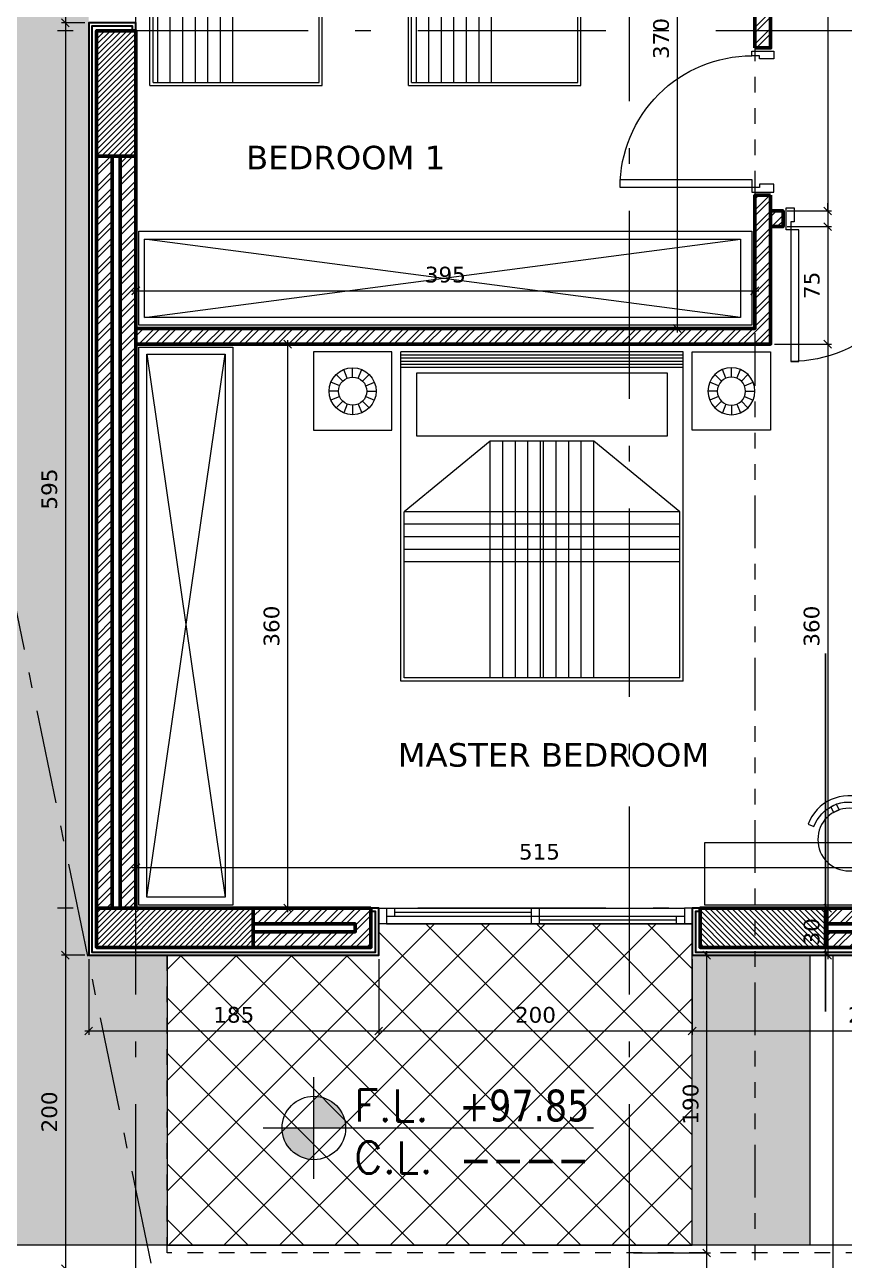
# Model space of a CAD drawing. Header units: inches. Extents: x -48 to 777, y -156 to 510.
# Drawn here: x 493.32 to 498.55, y 127.61 to 135.5 of the extents above; entities that cross this region are included whole.
import ezdxf
from ezdxf.enums import TextEntityAlignment as Align

# ---------------------------------------------------------------- set-up
doc = ezdxf.new("R2010")
doc.units = ezdxf.units.IN
doc.header["$MEASUREMENT"] = 0
doc.set_wipeout_variables(frame=1)
for name, pattern in [('ACAD_ISO06W100', [36, 24, -3, 0, -3, 0, -3, 0, -3]), ('ACAD_ISO10W100', [18, 12, -3, 0, -3]), ('HIDDEN', [0.375, 0.25, -0.125]), ('NUHA', [1.45, 0.75, -0.25, 0.2, -0.25])]:
    doc.linetypes.add(name, pattern=pattern)
doc.layers.get('Defpoints').update_dxf_attribs({"lineweight": 5})
for name, color, linetype, lineweight in [('A-AXIS', 253, 'ACAD_ISO10W100', 5), ('A-AXIS ST', 251, 'ACAD_ISO10W100', 5), ('A-DIM', 9, 'Continuous', 5), ('A-DOORS', 38, 'Continuous', 20), ('A-FURN1', 211, 'Continuous', 15), ('A-HIDDEN', 254, 'HIDDEN', 5), ('A-LEVELS', 139, 'Continuous', 20), ('A-LIMIT LOT', 235, 'ACAD_ISO10W100', 20), ('A-PILLARS', 1, 'Continuous', 60), ('A-SIGNS1', 20, 'Continuous', 15), ('A-SIGNS2', 30, 'Continuous', 15), ('A-TEXT', 50, 'Continuous', 15), ('A-TILING1', 43, 'Continuous', 9), ('A-WALLS', 7, 'Continuous', 60), ('A-WINDOWS', 4, 'Continuous', 20), ('C-STONE', 42, 'Continuous', 30), ('D-STONE', 52, 'Continuous', 20), ('H-GRASS', 100, 'Continuous', 5), ('H-PILLARS', 61, 'Continuous', 5), ('H-TILING', 54, 'Continuous', 5), ('H-WALLS', 51, 'Continuous', 5), ('modificat', 127, 'Continuous', 15)]:
    doc.layers.add(name, color=color, linetype=linetype, lineweight=lineweight)
doc.layers.add('HH-GREY', color=253, linetype='Continuous', lineweight=5, true_color=0x828282)
doc.layers.add('pts pc', color=7, linetype='Continuous')
doc.layers.add('str-walls', color=5, linetype='Continuous')
doc.styles.add('ROMAND', font='verdana.ttf')
doc.styles.add('ROMANS', font='romans__.ttf', dxfattribs={"height": 0.14})
doc.dimstyles.new('M-1.50', dxfattribs={"dimtxt": 0.1, "dimasz": 0.05, "dimexe": 0.025, "dimexo": 0.025, "dimgap": 0.05, "dimtad": 1, "dimlfac": 100, "dimrnd": 0.5, "dimzin": 9, "dimdsep": 46, "dimtxsty": 'ROMAND', "dimblk": 'OBLIQUE', "dimcen": 1, "dimdle": 0.025, "dimclrd": 256, "dimclre": 256, "dimclrt": 2, "dimadec": 0, "dimazin": 0, "dimtfac": 0.666667, "dimtmove": 2, "dimatfit": 3, "dimfxl": 0.04, "dimtolj": 1, "dimtzin": 5, "dimlwd": -1, "dimlwe": -1, "dimarcsym": 0})
pattern_1 = [(45, (-242.49175, -175.21088), (-0.0530330086, 0.0530330086), []), (45, (-242.4564, -175.21088), (-0.0530330086, 0.0530330086), [])]

# ---------------------------------------------------------------- blocks, each defined once
blk = doc.blocks.new('_Oblique')
at = {"color": 0, "linetype": 'ByBlock', "lineweight": -2}
blk.add_line((-0.5, -0.5), (0.5, 0.5), dxfattribs=at)
blk = doc.blocks.new('*D227')
at = {"layer": 'A-DIM', "transparency": 16777216}
for p, q in [((499.2018, 130.1154), (494.0018, 130.1154)), ((494.0268, 129.8819), (494.0268, 130.1404)), ((499.1768, 129.8819), (499.1768, 130.1404))]:
    blk.add_line(p, q, dxfattribs=at)
at = {"layer": 'Defpoints', "color": 0, "transparency": 16777216}
for p in [(494.0268, 130.1154), (494.0268, 129.8569), (499.1768, 129.8569)]:
    blk.add_point(p, dxfattribs=at)
at = {"layer": 'A-DIM', "transparency": 16777216, "xscale": 0.05, "yscale": 0.05, "zscale": 0.05}
for p, rotation in [((494.0268, 130.1154), 180.000000000648), ((499.1768, 130.1154), 6.479616843080294e-10)]:
    blk.add_blockref('_Oblique', p, dxfattribs=dict(at, rotation=rotation))
at = {"layer": 'A-DIM', "color": 2, "transparency": 16777216, "insert": (496.6018, 130.2166), "char_height": 0.1, "attachment_point": 5, "style": 'ROMAND'}
blk.add_mtext('\\A1;515', dxfattribs=at)
blk = doc.blocks.new('*D229')
at = {"layer": 'A-DIM', "transparency": 16777216}
for p, q in [((494.0268, 133.651), (494.0268, 133.8225)), ((497.9768, 133.651), (497.9768, 133.8225)), ((494.0018, 133.7975), (498.0018, 133.7975))]:
    blk.add_line(p, q, dxfattribs=at)
at = {"layer": 'Defpoints', "color": 0, "transparency": 16777216}
for p in [(497.9768, 133.7975), (494.0268, 133.626), (497.9768, 133.626)]:
    blk.add_point(p, dxfattribs=at)
at = {"layer": 'A-DIM', "transparency": 16777216, "xscale": 0.05, "yscale": 0.05, "zscale": 0.05}
for p, rotation in [((494.0268, 133.7975), 180.0000000008448), ((497.9768, 133.7975), 8.447871289435247e-10)]:
    blk.add_blockref('_Oblique', p, dxfattribs=dict(at, rotation=rotation))
at = {"layer": 'A-DIM', "color": 2, "transparency": 16777216, "insert": (496.0018, 133.8996), "char_height": 0.1, "attachment_point": 5, "style": 'ROMAND'}
blk.add_mtext('\\A1;395', dxfattribs=at)
blk = doc.blocks.new('gfhnjmfg')
at = {"layer": 'A-FURN1'}
for p, q in [((607.6797, 381.8429), (605.5797, 381.8429)), ((605.5797, 380.0429), (605.5797, 381.8429)), ((606.1497, 381.2729), (606.5997, 381.8229)), ((607.6597, 381.8229), (606.5997, 381.8229)), ((607.6597, 380.0629), (607.6597, 381.8229)), ((607.6797, 380.0429), (607.6797, 381.8429)), ((605.7147, 381.7429), (606.1147, 381.7429)), ((605.7147, 380.1429), (605.7147, 381.7429)), ((606.1147, 381.7429), (606.1147, 380.1429)), ((606.1497, 380.6129), (606.1497, 381.2729)), ((606.5997, 380.0629), (606.1497, 380.6129)), ((606.1147, 380.1429), (605.7147, 380.1429)), ((607.6597, 380.0629), (606.5997, 380.0629)), ((607.6797, 380.0429), (605.5797, 380.0429))]:
    blk.add_line(p, q, dxfattribs=at)
at = {"layer": 'HH-GREY'}
for p, q in [((605.5997, 380.0429), (605.5997, 381.8429)), ((605.6197, 380.0429), (605.6197, 381.8429)), ((605.6397, 380.0429), (605.6397, 381.8429)), ((605.6597, 380.0429), (605.6597, 381.8429)), ((605.6797, 380.0429), (605.6797, 381.8429)), ((606.5997, 380.0629), (606.5997, 381.8229)), ((606.6797, 380.0629), (606.6797, 381.8229)), ((606.7597, 380.0629), (606.7597, 381.8229)), ((606.8397, 380.0629), (606.8397, 381.8229)), ((606.9197, 380.0629), (606.9197, 381.8229)), ((607.6597, 381.2729), (606.1497, 381.2729)), ((607.6597, 381.1929), (606.1497, 381.1929)), ((607.6597, 381.1129), (606.1497, 381.1129)), ((607.6597, 381.0329), (606.1497, 381.0329)), ((607.6597, 380.9529), (606.1497, 380.9529)), ((607.6597, 380.9329), (606.1497, 380.9329)), ((607.6597, 380.8529), (606.1497, 380.8529)), ((607.6597, 380.7729), (606.1497, 380.7729)), ((607.6597, 380.6929), (606.1497, 380.6929)), ((607.6597, 380.6129), (606.1497, 380.6129))]:
    blk.add_line(p, q, dxfattribs=at)
blk = doc.blocks.new('dzhgjfcgxbf')
for p, q in [((631.6, 370.288), (631.562, 370.381)), ((631.657, 370.3), (631.657, 370.4)), ((631.715, 370.288), (631.753, 370.381)), ((631.519, 370.207), (631.426, 370.245)), ((631.551, 370.256), (631.481, 370.326)), ((631.764, 370.256), (631.834, 370.326)), ((631.796, 370.207), (631.888, 370.245)), ((631.507, 370.15), (631.407, 370.15)), ((631.519, 370.092), (631.426, 370.054)), ((631.796, 370.092), (631.888, 370.054)), ((631.807, 370.15), (631.907, 370.15)), ((631.551, 370.044), (631.481, 369.973)), ((631.6, 370.011), (631.562, 369.919)), ((631.657, 370), (631.657, 369.9)), ((631.715, 370.011), (631.753, 369.919)), ((631.764, 370.044), (631.834, 369.973))]:
    blk.add_line(p, q)
for radius in [0.25, 0.15]:
    blk.add_circle((631.657, 370.15), radius)
blk = doc.blocks.new('gkjhg')
at = {"layer": 'A-FURN1', "extrusion": (0, 0, -1)}
for p, q in [((566.8796, 146.1703), (568.9796, 146.1703)), ((566.8796, 146.1703), (566.8796, 145.0703)), ((566.8996, 146.1503), (566.8996, 145.0903)), ((566.8996, 146.1503), (568.4096, 146.1503)), ((568.4096, 146.1503), (568.4096, 145.6403)), ((568.9796, 146.1703), (568.9796, 145.0703)), ((568.4446, 146.0703), (568.8446, 146.0703)), ((568.4446, 145.1703), (568.4446, 146.0703)), ((568.8446, 146.0703), (568.8446, 145.1703)), ((568.4096, 145.6403), (567.9596, 145.0903)), ((568.8446, 145.1703), (568.4446, 145.1703)), ((566.8996, 145.0903), (567.9596, 145.0903)), ((566.8796, 145.0703), (568.9796, 145.0703))]:
    blk.add_line(p, q, dxfattribs=at)
at = {"layer": 'HH-GREY', "extrusion": (0, 0, -1)}
for p, q in [((566.8996, 146.1203), (568.4096, 146.1203)), ((567.6396, 146.1503), (567.6396, 145.0903)), ((567.7196, 146.1503), (567.7196, 145.0903)), ((567.7996, 146.1503), (567.7996, 145.0903)), ((567.8796, 146.1503), (567.8796, 145.0903)), ((567.9596, 146.1503), (567.9596, 145.0903)), ((568.8796, 146.1703), (568.8796, 145.0703)), ((568.8996, 146.1703), (568.8996, 145.0703)), ((568.9196, 146.1703), (568.9196, 145.0703)), ((568.9396, 146.1703), (568.9396, 145.0703)), ((568.9596, 146.1703), (568.9596, 145.0703)), ((566.8996, 146.0403), (568.4096, 146.0403)), ((566.8996, 145.9603), (568.4096, 145.9603)), ((566.8996, 145.8803), (568.4096, 145.8803)), ((566.8996, 145.8003), (568.4096, 145.8003)), ((566.8996, 145.7203), (568.4096, 145.7203)), ((566.8996, 145.6403), (568.4096, 145.6403))]:
    blk.add_line(p, q, dxfattribs=at)
blk = doc.blocks.new('*U34')
for points in [[(130, -160), (100, -160), (100, -20), (150, -20), (150, -110), (130, -110), (130, -160)], [(970, -160), (1000, -160), (1000, -20), (950, -20), (950, -110), (970, -110), (970, -160)], [(180, -1000), (180, -160), (130, -160), (130, -1000)]]:
    blk.add_lwpolyline(points, close=True)
blk.add_arc((130, -160), 840, 270, 0)
blk = doc.blocks.new('*U35')
for points in [[(130, -160), (100, -160), (100, -20), (150, -20), (150, -110), (130, -110), (130, -160)], [(970, -160), (1000, -160), (1000, -20), (950, -20), (950, -110), (970, -110), (970, -160)], [(920, -1000), (920, -160), (970, -160), (970, -1000)]]:
    blk.add_lwpolyline(points, close=True)
blk.add_arc((970, -160), 840, 180, 270)
blk = doc.blocks.new('vnkhjghg')
at = {"extrusion": (0, 0, -1)}
for points in [[(-757.0152, 41.8368), (-757.0011, 41.7994, 0.414214), (-757.1411, 41.4902), (-757.1785, 41.4761, -0.414214)], [(-757.1426, 41.6552, -0.041739), (-757.1261, 41.6917), (-757.0895, 41.6751, 0.050126), (-757.106, 41.6387)]]:
    blk.add_lwpolyline(points, format="xyb", close=True, dxfattribs=at)
blk.add_circle((-756.9165, 41.5748), 0.2, dxfattribs=at)
blk = doc.blocks.new('*U27')
for p, q in [((50, 100), (1950, 100)), ((100, 100), (100, 50)), ((975, 0), (975, 100)), ((1025, 0), (1025, 100)), ((50, 50), (1950, 50)), ((50, 0), (1950, 0)), ((100, 75), (975, 75)), ((1025, 25), (1900, 25)), ((1900, 0), (1900, 50))]:
    blk.add_line(p, q)
for points in [[(0, 100), (50, 100), (50, 0), (0, 0)], [(2000, 100), (1950, 100), (1950, 0), (2000, 0)]]:
    blk.add_lwpolyline(points)
blk = doc.blocks.new('AXIS')
at = {"layer": 'A-AXIS ST', "ltscale": 0.1}
for p, q in [((637.51853, 296.91777), (637.51853, 336.01919)), ((640.66853, 296.91777), (640.66853, 336.01919)), ((657.61853, 310.66777), (627.81853, 310.66777)), ((657.61853, 305.06777), (627.81853, 305.06777)), ((657.61853, 302.91777), (627.81853, 302.91777))]:
    blk.add_line(p, q, dxfattribs=at)
blk = doc.blocks.new('*D80')
at = {"layer": 'A-DIM', "transparency": 16777216}
for p, q in [((499.2018, 130.1156), (494.0018, 130.1156)), ((494.0268, 129.8821), (494.0268, 130.1406)), ((499.1768, 129.8821), (499.1768, 130.1406))]:
    blk.add_line(p, q, dxfattribs=at)
at = {"layer": 'Defpoints', "color": 0, "transparency": 16777216}
for p in [(494.0268, 130.1156), (494.0268, 129.8571), (499.1768, 129.8571)]:
    blk.add_point(p, dxfattribs=at)
at = {"layer": 'A-DIM', "transparency": 16777216, "xscale": 0.05, "yscale": 0.05, "zscale": 0.05}
for p, rotation in [((494.0268, 130.1156), 180.000000000649), ((499.1768, 130.1156), 6.490008530590785e-10)]:
    blk.add_blockref('_Oblique', p, dxfattribs=dict(at, rotation=rotation))
at = {"layer": 'A-DIM', "color": 2, "transparency": 16777216, "insert": (496.6018, 130.2168), "char_height": 0.1, "attachment_point": 5, "style": 'ROMAND'}
blk.add_mtext('\\A1;515', dxfattribs=at)
blk = doc.blocks.new('*D82')
at = {"layer": 'A-DIM', "transparency": 16777216}
for p, q in [((494.0268, 133.6512), (494.0268, 133.8227)), ((497.9768, 133.6512), (497.9768, 133.8227)), ((494.0018, 133.7977), (498.0018, 133.7977))]:
    blk.add_line(p, q, dxfattribs=at)
at = {"layer": 'Defpoints', "color": 0, "transparency": 16777216}
for p in [(497.9768, 133.7977), (494.0268, 133.6262), (497.9768, 133.6262)]:
    blk.add_point(p, dxfattribs=at)
at = {"layer": 'A-DIM', "transparency": 16777216, "xscale": 0.05, "yscale": 0.05, "zscale": 0.05}
for p, rotation in [((494.0268, 133.7977), 180.0000000008436), ((497.9768, 133.7977), 8.43623045930109e-10)]:
    blk.add_blockref('_Oblique', p, dxfattribs=dict(at, rotation=rotation))
at = {"layer": 'A-DIM', "color": 2, "transparency": 16777216, "insert": (496.0018, 133.8998), "char_height": 0.1, "attachment_point": 5, "style": 'ROMAND'}
blk.add_mtext('\\A1;395', dxfattribs=at)
blk = doc.blocks.new('*D181')
at = {"layer": 'A-DIM', "transparency": 16777216}
for p, q in [((499.2018, 130.1156), (494.0018, 130.1156)), ((494.0268, 129.8821), (494.0268, 130.1406)), ((499.1768, 129.8821), (499.1768, 130.1406))]:
    blk.add_line(p, q, dxfattribs=at)
at = {"layer": 'Defpoints', "color": 0, "transparency": 16777216}
for p in [(494.0268, 130.1156), (494.0268, 129.8571), (499.1768, 129.8571)]:
    blk.add_point(p, dxfattribs=at)
at = {"layer": 'A-DIM', "transparency": 16777216, "xscale": 0.05, "yscale": 0.05, "zscale": 0.05}
for p, rotation in [((494.0268, 130.1156), 180.000000000649), ((499.1768, 130.1156), 6.490008530590785e-10)]:
    blk.add_blockref('_Oblique', p, dxfattribs=dict(at, rotation=rotation))
at = {"layer": 'A-DIM', "color": 2, "transparency": 16777216, "insert": (496.6018, 130.2168), "char_height": 0.1, "attachment_point": 5, "style": 'ROMAND'}
blk.add_mtext('\\A1;515', dxfattribs=at)
blk = doc.blocks.new('*D183')
at = {"layer": 'A-DIM', "transparency": 16777216}
for p, q in [((494.0268, 133.6512), (494.0268, 133.8227)), ((497.9768, 133.6512), (497.9768, 133.8227)), ((494.0018, 133.7977), (498.0018, 133.7977))]:
    blk.add_line(p, q, dxfattribs=at)
at = {"layer": 'Defpoints', "color": 0, "transparency": 16777216}
for p in [(497.9768, 133.7977), (494.0268, 133.6262), (497.9768, 133.6262)]:
    blk.add_point(p, dxfattribs=at)
at = {"layer": 'A-DIM', "transparency": 16777216, "xscale": 0.05, "yscale": 0.05, "zscale": 0.05}
for p, rotation in [((494.0268, 133.7977), 180.0000000008436), ((497.9768, 133.7977), 8.43623045930109e-10)]:
    blk.add_blockref('_Oblique', p, dxfattribs=dict(at, rotation=rotation))
at = {"layer": 'A-DIM', "color": 2, "transparency": 16777216, "insert": (496.0018, 133.8998), "char_height": 0.1, "attachment_point": 5, "style": 'ROMAND'}
blk.add_mtext('\\A1;395', dxfattribs=at)
blk = doc.blocks.new('*D208')
at = {"layer": 'A-DIM', "transparency": 16777216}
blk.add_line((497.4808, 137.2821), (497.4808, 133.5321), dxfattribs=at)
at = {"layer": 'Defpoints', "color": 0, "transparency": 16777216}
for p in [(497.4808, 137.2571), (497.4808, 133.5571), (497.4808, 133.5571)]:
    blk.add_point(p, dxfattribs=at)
at = {"layer": 'A-DIM', "transparency": 16777216, "xscale": 0.05, "yscale": 0.05, "zscale": 0.05}
for p, rotation in [((497.4808, 137.2571), 90), ((497.4808, 133.5571), 270)]:
    blk.add_blockref('_Oblique', p, dxfattribs=dict(at, rotation=rotation))
at = {"layer": 'A-DIM', "color": 2, "transparency": 16777216, "insert": (497.3787, 135.4071), "char_height": 0.1, "attachment_point": 5, "rotation": 90, "style": 'ROMAND'}
blk.add_mtext('\\A1;370', dxfattribs=at)
blk = doc.blocks.new('*D209')
at = {"layer": 'A-DIM', "transparency": 16777216}
blk.add_line((494.9956, 133.4821), (494.9956, 129.8321), dxfattribs=at)
at = {"layer": 'Defpoints', "color": 0, "transparency": 16777216}
for p in [(494.9956, 133.4571), (494.9956, 129.8571), (494.9956, 129.8571)]:
    blk.add_point(p, dxfattribs=at)
at = {"layer": 'A-DIM', "transparency": 16777216, "xscale": 0.05, "yscale": 0.05, "zscale": 0.05}
for p, rotation in [((494.9956, 133.4571), 90), ((494.9956, 129.8571), 270)]:
    blk.add_blockref('_Oblique', p, dxfattribs=dict(at, rotation=rotation))
at = {"layer": 'A-DIM', "color": 2, "transparency": 16777216, "insert": (494.8935, 131.6571), "char_height": 0.1, "attachment_point": 5, "rotation": 90, "style": 'ROMAND'}
blk.add_mtext('\\A1;360', dxfattribs=at)
blk = doc.blocks.new('*D333')
at = {"layer": 'A-DIM', "transparency": 16777216}
for p, q in [((498.1818, 142.4569), (498.4661, 142.4569)), ((498.4411, 142.4819), (498.4411, 134.2819)), ((498.1818, 134.3069), (498.4661, 134.3069))]:
    blk.add_line(p, q, dxfattribs=at)
at = {"layer": 'Defpoints', "color": 0, "transparency": 16777216}
for p in [(498.1568, 142.4569), (498.1568, 134.3069), (498.4411, 134.3069)]:
    blk.add_point(p, dxfattribs=at)
at = {"layer": 'A-DIM', "transparency": 16777216, "xscale": 0.05, "yscale": 0.05, "zscale": 0.05}
for p, rotation in [((498.4411, 142.4569), 90), ((498.4411, 134.3069), 270)]:
    blk.add_blockref('_Oblique', p, dxfattribs=dict(at, rotation=rotation))
at = {"layer": 'A-DIM', "color": 2, "transparency": 16777216, "insert": (498.3388, 138.3819), "char_height": 0.1, "attachment_point": 5, "rotation": 90, "style": 'ROMAND'}
blk.add_mtext('\\A1;815', dxfattribs=at)
blk = doc.blocks.new('*D334')
at = {"layer": 'A-DIM', "transparency": 16777216}
for p, q in [((498.1818, 134.3069), (498.4661, 134.3069)), ((498.4411, 134.3069), (498.4411, 134.3569)), ((498.4411, 134.3069), (498.4411, 134.2069)), ((498.1818, 134.2069), (498.4661, 134.2069)), ((498.4411, 134.2069), (498.4411, 134.1569))]:
    blk.add_line(p, q, dxfattribs=at)
at = {"layer": 'Defpoints', "color": 0, "transparency": 16777216}
for p in [(498.1568, 134.3069), (498.1568, 134.2069), (498.4411, 134.2069)]:
    blk.add_point(p, dxfattribs=at)
at = {"layer": 'A-DIM', "transparency": 16777216, "xscale": 0.05, "yscale": 0.05, "zscale": 0.05}
for p, rotation in [((498.4411, 134.3069), 270), ((498.4411, 134.2069), 90)]:
    blk.add_blockref('_Oblique', p, dxfattribs=dict(at, rotation=rotation))
at = {"layer": 'A-DIM', "color": 2, "transparency": 16777216, "insert": (498.6972, 134.2569), "char_height": 0.1, "attachment_point": 5, "rotation": 90, "style": 'ROMAND'}
blk.add_mtext('\\A1;10', dxfattribs=at)
blk = doc.blocks.new('*D335')
at = {"layer": 'A-DIM', "transparency": 16777216}
for p, q in [((498.1818, 134.2069), (498.4661, 134.2069)), ((498.4411, 134.2319), (498.4411, 133.4319)), ((498.1018, 133.4569), (498.4661, 133.4569))]:
    blk.add_line(p, q, dxfattribs=at)
at = {"layer": 'Defpoints', "color": 0, "transparency": 16777216}
for p in [(498.1568, 134.2069), (498.0768, 133.4569), (498.4411, 133.4569)]:
    blk.add_point(p, dxfattribs=at)
at = {"layer": 'A-DIM', "transparency": 16777216, "xscale": 0.05, "yscale": 0.05, "zscale": 0.05}
for p, rotation in [((498.4411, 134.2069), 90), ((498.4411, 133.4569), 270)]:
    blk.add_blockref('_Oblique', p, dxfattribs=dict(at, rotation=rotation))
at = {"layer": 'A-DIM', "color": 2, "transparency": 16777216, "insert": (498.34, 133.8319), "char_height": 0.1, "attachment_point": 5, "rotation": 90, "style": 'ROMAND'}
blk.add_mtext('\\A1;75', dxfattribs=at)
blk = doc.blocks.new('*D336')
at = {"layer": 'A-DIM', "transparency": 16777216}
for p, q in [((498.1018, 133.4569), (498.4661, 133.4569)), ((498.4411, 133.4819), (498.4411, 129.8319)), ((498.1027, 129.8569), (498.4661, 129.8569))]:
    blk.add_line(p, q, dxfattribs=at)
at = {"layer": 'Defpoints', "color": 0, "transparency": 16777216}
for p in [(498.0768, 133.4569), (498.0777, 129.8569), (498.4411, 129.8569)]:
    blk.add_point(p, dxfattribs=at)
at = {"layer": 'A-DIM', "transparency": 16777216, "xscale": 0.05, "yscale": 0.05, "zscale": 0.05}
for p, rotation in [((498.4411, 133.4569), 90), ((498.4411, 129.8569), 270)]:
    blk.add_blockref('_Oblique', p, dxfattribs=dict(at, rotation=rotation))
at = {"layer": 'A-DIM', "color": 2, "transparency": 16777216, "insert": (498.339, 131.6569), "char_height": 0.1, "attachment_point": 5, "rotation": 90, "style": 'ROMAND'}
blk.add_mtext('\\A1;360', dxfattribs=at)
blk = doc.blocks.new('*D337')
at = {"layer": 'A-DIM', "transparency": 16777216}
for p, q in [((498.4411, 129.8819), (498.4411, 129.5319)), ((498.1027, 129.8569), (498.4661, 129.8569)), ((498.4518, 129.5569), (498.4161, 129.5569))]:
    blk.add_line(p, q, dxfattribs=at)
at = {"layer": 'Defpoints', "color": 0, "transparency": 16777216}
for p in [(498.0777, 129.8569), (498.4411, 129.5569), (498.4768, 129.5569)]:
    blk.add_point(p, dxfattribs=at)
at = {"layer": 'A-DIM', "transparency": 16777216, "xscale": 0.05, "yscale": 0.05, "zscale": 0.05}
for p, rotation in [((498.4411, 129.8569), 90), ((498.4411, 129.5569), 270)]:
    blk.add_blockref('_Oblique', p, dxfattribs=dict(at, rotation=rotation))
at = {"layer": 'A-DIM', "color": 2, "transparency": 16777216, "insert": (498.339, 129.7069), "char_height": 0.1, "attachment_point": 5, "rotation": 90, "style": 'ROMAND'}
blk.add_mtext('\\A1;30', dxfattribs=at)
blk = doc.blocks.new('*D338')
at = {"layer": 'A-DIM', "transparency": 16777216}
for p, q in [((498.5018, 129.5569), (499.0616, 129.5569)), ((499.0366, 129.5819), (499.0366, 125.6319)), ((498.5018, 125.6569), (499.0616, 125.6569))]:
    blk.add_line(p, q, dxfattribs=at)
at = {"layer": 'Defpoints', "color": 0, "transparency": 16777216}
for p in [(498.4768, 129.5569), (498.4768, 125.6569), (499.0366, 125.6569)]:
    blk.add_point(p, dxfattribs=at)
at = {"layer": 'A-DIM', "transparency": 16777216, "xscale": 0.05, "yscale": 0.05, "zscale": 0.05}
for p, rotation in [((499.0366, 129.5569), 90), ((499.0366, 125.6569), 270)]:
    blk.add_blockref('_Oblique', p, dxfattribs=dict(at, rotation=rotation))
at = {"layer": 'A-DIM', "color": 2, "transparency": 16777216, "insert": (498.9345, 127.6069), "char_height": 0.1, "attachment_point": 5, "rotation": 90, "style": 'ROMAND'}
blk.add_mtext('\\A1;390', dxfattribs=at)
blk = doc.blocks.new('*D359')
at = {"layer": 'A-DIM', "transparency": 16777216}
for p, q in [((493.7018, 137.0069), (493.5528, 137.0069)), ((493.5778, 137.0319), (493.5778, 135.4819)), ((493.7018, 135.5069), (493.5528, 135.5069))]:
    blk.add_line(p, q, dxfattribs=at)
at = {"layer": 'Defpoints', "color": 0, "transparency": 16777216}
for p in [(493.7268, 137.0069), (493.5778, 135.5069), (493.7268, 135.5069)]:
    blk.add_point(p, dxfattribs=at)
at = {"layer": 'A-DIM', "transparency": 16777216, "xscale": 0.05, "yscale": 0.05, "zscale": 0.05}
for p, rotation in [((493.5778, 137.0069), 90), ((493.5778, 135.5069), 270)]:
    blk.add_blockref('_Oblique', p, dxfattribs=dict(at, rotation=rotation))
at = {"layer": 'A-DIM', "color": 2, "transparency": 16777216, "insert": (493.4757, 136.2569), "char_height": 0.1, "attachment_point": 5, "rotation": 90, "style": 'ROMAND'}
blk.add_mtext('\\A1;150', dxfattribs=at)
blk = doc.blocks.new('*D360')
at = {"layer": 'A-DIM', "transparency": 16777216}
for p, q in [((493.7018, 135.5069), (493.5528, 135.5069)), ((493.5778, 135.5319), (493.5778, 129.5319)), ((493.7018, 129.5569), (493.5528, 129.5569))]:
    blk.add_line(p, q, dxfattribs=at)
at = {"layer": 'Defpoints', "color": 0, "transparency": 16777216}
for p in [(493.7268, 135.5069), (493.5778, 129.5569), (493.7268, 129.5569)]:
    blk.add_point(p, dxfattribs=at)
at = {"layer": 'A-DIM', "transparency": 16777216, "xscale": 0.05, "yscale": 0.05, "zscale": 0.05}
for p, rotation in [((493.5778, 135.5069), 90), ((493.5778, 129.5569), 270)]:
    blk.add_blockref('_Oblique', p, dxfattribs=dict(at, rotation=rotation))
at = {"layer": 'A-DIM', "color": 2, "transparency": 16777216, "insert": (493.4757, 132.5319), "char_height": 0.1, "attachment_point": 5, "rotation": 90, "style": 'ROMAND'}
blk.add_mtext('\\A1;595', dxfattribs=at)
blk = doc.blocks.new('*D361')
at = {"layer": 'A-DIM', "transparency": 16777216}
for p, q in [((497.6693, 125.6319), (497.6693, 127.6819)), ((497.2018, 127.6569), (497.6943, 127.6569)), ((497.2018, 125.6569), (497.6943, 125.6569))]:
    blk.add_line(p, q, dxfattribs=at)
at = {"layer": 'Defpoints', "color": 0, "transparency": 16777216}
for p in [(497.1768, 127.6569), (497.6693, 127.6569), (497.1768, 125.6569)]:
    blk.add_point(p, dxfattribs=at)
at = {"layer": 'A-DIM', "transparency": 16777216, "xscale": 0.05, "yscale": 0.05, "zscale": 0.05}
for p, rotation in [((497.6693, 127.6569), 90), ((497.6693, 125.6569), 270)]:
    blk.add_blockref('_Oblique', p, dxfattribs=dict(at, rotation=rotation))
at = {"layer": 'A-DIM', "color": 2, "transparency": 16777216, "insert": (497.5672, 126.6569), "char_height": 0.1, "attachment_point": 5, "rotation": 90, "style": 'ROMAND'}
blk.add_mtext('\\A1;200', dxfattribs=at)
blk = doc.blocks.new('*D362')
at = {"layer": 'A-DIM', "transparency": 16777216}
for p, q in [((497.7287, 129.5569), (497.6443, 129.5569)), ((497.6693, 127.6319), (497.6693, 129.5819)), ((497.2018, 127.6569), (497.6943, 127.6569))]:
    blk.add_line(p, q, dxfattribs=at)
at = {"layer": 'Defpoints', "color": 0, "transparency": 16777216}
for p in [(497.6693, 129.5569), (497.7537, 129.5569), (497.1768, 127.6569)]:
    blk.add_point(p, dxfattribs=at)
at = {"layer": 'A-DIM', "transparency": 16777216, "xscale": 0.05, "yscale": 0.05, "zscale": 0.05}
for p, rotation in [((497.6693, 129.5569), 90), ((497.6693, 127.6569), 270)]:
    blk.add_blockref('_Oblique', p, dxfattribs=dict(at, rotation=rotation))
at = {"layer": 'A-DIM', "color": 2, "transparency": 16777216, "insert": (497.5673, 128.6069), "char_height": 0.1, "attachment_point": 5, "rotation": 90, "style": 'ROMAND'}
blk.add_mtext('\\A1;190', dxfattribs=at)
blk = doc.blocks.new('*D365')
at = {"layer": 'A-DIM', "transparency": 16777216}
for p, q in [((493.7268, 129.5319), (493.7268, 129.0485)), ((495.5768, 129.5319), (495.5768, 129.0485)), ((493.7018, 129.0735), (495.6018, 129.0735))]:
    blk.add_line(p, q, dxfattribs=at)
at = {"layer": 'Defpoints', "color": 0, "transparency": 16777216}
for p in [(493.7268, 129.5569), (495.5768, 129.5569), (495.5768, 129.0735)]:
    blk.add_point(p, dxfattribs=at)
at = {"layer": 'A-DIM', "transparency": 16777216, "xscale": 0.05, "yscale": 0.05, "zscale": 0.05, "rotation": 180}
blk.add_blockref('_Oblique', (493.7268, 129.0735), dxfattribs=at)
at = {"layer": 'A-DIM', "transparency": 16777216, "xscale": 0.05, "yscale": 0.05, "zscale": 0.05}
blk.add_blockref('_Oblique', (495.5768, 129.0735), dxfattribs=at)
at = {"layer": 'A-DIM', "color": 2, "transparency": 16777216, "insert": (494.6518, 129.1758), "char_height": 0.1, "attachment_point": 5, "style": 'ROMAND'}
blk.add_mtext('\\A1;185', dxfattribs=at)
blk = doc.blocks.new('*D366')
at = {"layer": 'A-DIM', "transparency": 16777216}
for p, q in [((495.5768, 129.5319), (495.5768, 129.0485)), ((497.5768, 129.5319), (497.5768, 129.0485)), ((495.5518, 129.0735), (497.6018, 129.0735))]:
    blk.add_line(p, q, dxfattribs=at)
at = {"layer": 'Defpoints', "color": 0, "transparency": 16777216}
for p in [(495.5768, 129.5569), (497.5768, 129.5569), (497.5768, 129.0735)]:
    blk.add_point(p, dxfattribs=at)
at = {"layer": 'A-DIM', "transparency": 16777216, "xscale": 0.05, "yscale": 0.05, "zscale": 0.05, "rotation": 180}
blk.add_blockref('_Oblique', (495.5768, 129.0735), dxfattribs=at)
at = {"layer": 'A-DIM', "transparency": 16777216, "xscale": 0.05, "yscale": 0.05, "zscale": 0.05}
blk.add_blockref('_Oblique', (497.5768, 129.0735), dxfattribs=at)
at = {"layer": 'A-DIM', "color": 2, "transparency": 16777216, "insert": (496.5768, 129.1756), "char_height": 0.1, "attachment_point": 5, "style": 'ROMAND'}
blk.add_mtext('\\A1;200', dxfattribs=at)
blk = doc.blocks.new('*D367')
at = {"layer": 'A-DIM', "transparency": 16777216}
for p, q in [((497.5768, 129.5319), (497.5768, 129.0485)), ((499.8268, 129.5319), (499.8268, 129.0485)), ((497.5518, 129.0735), (499.8518, 129.0735))]:
    blk.add_line(p, q, dxfattribs=at)
at = {"layer": 'Defpoints', "color": 0, "transparency": 16777216}
for p in [(497.5768, 129.5569), (499.8268, 129.5569), (499.8268, 129.0735)]:
    blk.add_point(p, dxfattribs=at)
at = {"layer": 'A-DIM', "transparency": 16777216, "xscale": 0.05, "yscale": 0.05, "zscale": 0.05, "rotation": 180}
blk.add_blockref('_Oblique', (497.5768, 129.0735), dxfattribs=at)
at = {"layer": 'A-DIM', "transparency": 16777216, "xscale": 0.05, "yscale": 0.05, "zscale": 0.05}
blk.add_blockref('_Oblique', (499.8268, 129.0735), dxfattribs=at)
at = {"layer": 'A-DIM', "color": 2, "transparency": 16777216, "insert": (498.7018, 129.1756), "char_height": 0.1, "attachment_point": 5, "style": 'ROMAND'}
blk.add_mtext('\\A1;225', dxfattribs=at)
blk = doc.blocks.new('GXFHGCGFCD')
at = {"layer": 'A-SIGNS1', "linetype": 'NUHA'}
h = blk.add_hatch(color=256, dxfattribs=at)
h.paths.add_polyline_path([(90.3819, 61.3301), (90.3819, 61.1701), (90.5419, 61.1701, 0.414214)])
h.paths.add_polyline_path([(90.3819, 61.1701), (90.2219, 61.1701, 0.414214), (90.3819, 61.0101)])
at = {"layer": 'A-SIGNS1'}
for p, q in [((90.3819, 60.9141), (90.3819, 61.4261)), ((90.1259, 61.1701), (91.7898, 61.1701))]:
    blk.add_line(p, q, dxfattribs=at)
blk.add_circle((90.3819, 61.1701), 0.16, dxfattribs=at)
blk = doc.blocks.new('DGXFHXFGDFD')
at = {"layer": 'A-SIGNS1'}
blk.add_blockref('GXFHGCGFCD', (0, 0), dxfattribs=at)
at = {"layer": 'A-SIGNS2', "linetype": 'NUHA', "style": 'ROMANS'}
for s, p in [('F.L.', (90.5835, 61.2031)), ('C.L.', (90.5835, 60.9413))]:
    blk.add_text(s, height=0.16, dxfattribs=at).set_placement(p)
at = {"layer": 'A-SIGNS2', "style": 'ROMANS', "width": 0.910135, "flags": 4}
for tag, p, p2 in [('NIV.FINI', (91.1159, 61.2031), (91.7898, 61.2031)), ('NIV.BETON', (91.1159, 60.9413), (91.7898, 60.9413))]:
    blk.add_attdef(tag, text='', height=0.16, dxfattribs=at).set_placement(p, p2, align=Align.FIT)
blk = doc.blocks.new('*D559')
at = {"layer": 'A-DIM', "transparency": 16777216}
for p, q in [((493.7018, 129.5569), (493.5528, 129.5569)), ((493.5778, 129.5819), (493.5778, 127.5319)), ((493.1259, 127.5569), (493.6028, 127.5569))]:
    blk.add_line(p, q, dxfattribs=at)
at = {"layer": 'Defpoints', "color": 0, "transparency": 16777216}
for p in [(493.7268, 129.5569), (493.1009, 127.5569), (493.5778, 127.5569)]:
    blk.add_point(p, dxfattribs=at)
at = {"layer": 'A-DIM', "transparency": 16777216, "xscale": 0.05, "yscale": 0.05, "zscale": 0.05}
for p, rotation in [((493.5778, 129.5569), 90), ((493.5778, 127.5569), 270)]:
    blk.add_blockref('_Oblique', p, dxfattribs=dict(at, rotation=rotation))
at = {"layer": 'A-DIM', "color": 2, "transparency": 16777216, "insert": (493.4757, 128.5569), "char_height": 0.1, "attachment_point": 5, "rotation": 90, "style": 'ROMAND'}
blk.add_mtext('\\A1;200', dxfattribs=at)
blk = doc.blocks.new('LOT 688  TOPOGRAPHIC PLAN')
at = {"layer": 'A-LEVELS', "color": 209, "linetype": 'Continuous'}
blk.add_lwpolyline([(-315990.84754, -27925.45822), (-315990.37363, -27925.03798), (-315989.89509, -27924.63812), (-315989.63887, -27924.51289), (-315989.36363, -27924.47147), (-315989.07045, -27924.50898), (-315988.76606, -27924.59567), (-315988.15115, -27924.79439), (-315987.85441, -27924.84535), (-315987.57397, -27924.82347), (-315987.3139, -27924.71456), (-315987.0728, -27924.53599), (-315986.63945, -27924.05385), (-315986.25778, -27923.53972), (-315985.91179, -27923.05221), (-315985.58565, -27922.55544), (-315985.26302, -27922.01262), (-315984.91153, -27921.46935)], dxfattribs=at)
at = {"layer": 'A-LEVELS', "linetype": 'Continuous'}
blk.add_lwpolyline([(-315986.09546, -27930.51457), (-315985.44851, -27929.43765), (-315984.75035, -27928.3945), (-315984.36561, -27927.93882), (-315983.94833, -27927.55543), (-315983.49192, -27927.26563), (-315982.98985, -27927.09052), (-315982.44218, -27927.0263), (-315981.86204, -27927.01984), (-315981.26408, -27927.01223), (-315980.66297, -27926.94453), (-315980.07337, -27926.76128), (-315979.5093, -27926.54498), (-315979.24098, -27926.50607), (-315978.98366, -27926.55534)], dxfattribs=at)
at = {"linetype": 'Continuous'}
blk.add_wipeout([(-315996.80172, -27893.57917), (-315969.32038, -27896.23659), (-315969.32038, -27930.53073), (-315964.08799, -27936.87852), (-315964.6636, -27941.43051), (-315970.22923, -27937.16678), (-315985.1164, -27950.2257)], dxfattribs=at).dxf.layer = 'A-LIMIT LOT'
at = {"layer": 'A-HIDDEN', "linetype": 'ACAD_ISO10W100', "ltscale": 0.05}
blk.add_lwpolyline([(-315992.30527, -27900.52725), (-315983.21966, -27944.57125), (-315970.69258, -27933.58259), (-315972.32038, -27931.60779), (-315972.32038, -27902.3323)], close=True, dxfattribs=at)

msp = doc.modelspace()

# ---------------------------------------------------------------- block references
at = {"layer": 'pts pc'}
msp.add_blockref('LOT 688  TOPOGRAPHIC PLAN', (316480.44716, 28057.10823), dxfattribs=at)

# ---------------------------------------------------------------- next in the draw order: hatches: boundary and pattern name
at = {"layer": 'H-GRASS'}
h = msp.add_hatch(dxfattribs=at)
h.set_pattern_fill('AR-SAND', color=256, scale=0.1, angle=270)
h.set_pattern_definition([(307.5, (-242.49175, -175.21088), (0.192682377, 0.006299336), [0, -0.152, 0, -0.17, 0, -0.1625]), (277.5, (-242.49175, -175.21088), (0.28221461, -0.17697767), [0, -0.082, 0, -0.137, 0, -0.0525]), (237.5, (-242.49175, -175.08788), (0.000565905, -0.311414186), [0, -0.05, 0, -0.18, 0, -0.235]), (227.5, (-242.49175, -175.08788), (0.08776756, -0.30061266), [0, -0.025, 0, -0.118, 0, -0.135])])
h.paths.add_polyline_path([(492.26028, 127.70688), (494.22678, 127.70688), (494.22678, 129.55688), (493.72678, 129.55688), (493.72678, 135.70688), (493.72678, 137.20688), (493.72678, 138.10688), (493.72678, 139.60688), (493.72678, 141.30688), (493.72678, 141.90688), (489.19984, 141.90688), (489.19984, 148.06472), (488.16287, 148.06472), (486.51391, 156.05831), (485.3397, 156.05831), (488.82527, 139.16144), (489.89738, 139.16144)])
h.paths.add_polyline_path([(497.57678, 127.70688), (498.32678, 127.70688), (498.32678, 129.55688), (497.57678, 129.55688)])
at = {"layer": 'H-PILLARS', "linetype": 'Continuous'}
h = msp.add_hatch(dxfattribs=at)
h.set_pattern_fill('ANSI31', color=256, scale=0.2)
h.set_pattern_definition([(45, (-44.472726, -175.36929), (-0.0176776695, 0.0176776695), [])])
h.paths.add_polyline_path([(494.02678, 134.65688), (493.77678, 134.65688), (493.77678, 135.45688), (494.02678, 135.45688)])
h = msp.add_hatch(dxfattribs=at)
h.set_pattern_fill('ANSI31', color=256, scale=0.2)
h.set_pattern_definition([(45, (-44.472726, -175.21929), (-0.0176776695, 0.0176776695), [])])
h.paths.add_polyline_path([(493.77678, 129.85688), (493.77678, 129.60688), (494.77678, 129.60688), (494.77678, 129.85688)])
at = {"layer": 'H-PILLARS'}
h = msp.add_hatch(dxfattribs=at)
h.set_pattern_fill('ANSI31', color=256, scale=0.2, angle=90)
h.set_pattern_definition([(135, (-242.491753, -175.210882), (-0.0176776695, -0.0176776695), [])])
h.paths.add_polyline_path([(498.42678, 129.85688), (498.42678, 129.60688), (497.62678, 129.60688), (497.62678, 129.85688)])
at = {"layer": 'H-TILING'}
h = msp.add_hatch(dxfattribs=at)
h.set_pattern_fill('ANSI37', color=256, scale=2)
h.set_pattern_definition([(45, (-242.49175, -175.21088), (-0.176776695, 0.176776695), []), (135, (-242.49175, -175.21088), (-0.176776695, -0.176776695), [])])
h.paths.add_polyline_path([(494.22678, 129.55688), (494.22678, 127.70688), (497.57678, 127.70688), (497.57678, 129.55688), (497.57678, 129.75688), (495.57678, 129.75688), (495.57678, 129.55688)])
at = {"layer": 'H-WALLS'}
h = msp.add_hatch(dxfattribs=at)
h.set_pattern_fill('ANSI32', color=256, scale=0.2)
h.set_pattern_definition(pattern_1)
h.paths.add_polyline_path([(497.97678, 135.34689), (498.07678, 135.34689), (498.07678, 138.05688), (497.97678, 138.05688)], flags=17)
h = msp.add_hatch(dxfattribs=at)
h.set_pattern_fill('ANSI32', color=256, scale=0.2)
h.set_pattern_definition(pattern_1)
h.paths.add_polyline_path([(493.77678, 134.65688), (493.87678, 134.65688), (493.87678, 129.85688), (493.77678, 129.85688)], flags=17)
h = msp.add_hatch(dxfattribs=at)
h.set_pattern_fill('ANSI32', color=256, scale=0.2)
h.set_pattern_definition(pattern_1)
h.paths.add_polyline_path([(493.92678, 134.65688), (494.02678, 134.65688), (494.02678, 129.85688), (493.92678, 129.85688)], flags=17)
h = msp.add_hatch(dxfattribs=at)
h.set_pattern_fill('ANSI32', color=256, scale=0.2)
h.set_pattern_definition(pattern_1)
h.paths.add_polyline_path([(498.07678, 134.40689), (497.97678, 134.40689), (497.97678, 133.55688), (494.02678, 133.55688), (494.02678, 133.45688), (498.07678, 133.45689)], flags=17)
h = msp.add_hatch(dxfattribs=at)
h.set_pattern_fill('ANSI32', color=256, scale=0.2)
h.set_pattern_definition(pattern_1)
h.paths.add_polyline_path([(498.07678, 134.20688), (498.15678, 134.20688), (498.15678, 134.30688), (498.07678, 134.30688)], flags=17)
h = msp.add_hatch(dxfattribs=at)
h.set_pattern_fill('ANSI32', color=256, scale=0.2)
h.set_pattern_definition(pattern_1)
h.paths.add_polyline_path([(495.52678, 129.85688), (494.77678, 129.85688), (494.77678, 129.75688), (495.42678, 129.75688), (495.42678, 129.70688), (494.77678, 129.70688), (494.77678, 129.60688), (495.52678, 129.60688)], flags=17)
h = msp.add_hatch(dxfattribs=at)
h.set_pattern_fill('ANSI32', color=256, scale=0.2)
h.set_pattern_definition(pattern_1)
h.paths.add_polyline_path([(498.42678, 129.85688), (498.42678, 129.75688), (499.67678, 129.75688), (499.67678, 129.70688), (498.42678, 129.70688), (498.42678, 129.60688), (499.77678, 129.60688), (499.77678, 129.85688)], flags=17)

# ---------------------------------------------------------------- next in the draw order: linework, layer by layer
at = {"layer": 'A-AXIS', "linetype": 'ACAD_ISO06W100', "ltscale": 0.014}
msp.add_lwpolyline([(497.97678, 162.53523), (497.97678, 107.99672)], dxfattribs=at)
at = {"layer": 'A-FURN1', "extrusion": (0, 0, -1)}
for points in [[(-495.66078, 132.90689), (-495.66078, 133.40689), (-495.16078, 133.40689), (-495.16078, 132.90689)], [(-497.57678, 132.90689), (-497.57678, 133.40689), (-498.07678, 133.40689), (-498.07678, 132.90689)]]:
    msp.add_lwpolyline(points, close=True, dxfattribs=at)
at = {"layer": 'A-FURN1'}
msp.add_lwpolyline([(497.65678, 129.87688), (497.65678, 130.27688), (499.15678, 130.27688), (499.15678, 129.87688)], close=True, dxfattribs=at)
at = {"layer": 'A-HIDDEN', "linetype": 'HIDDEN', "ltscale": 0.3}
msp.add_lwpolyline([(498.85775, 129.55688), (498.85775, 127.65688), (494.22678, 127.65688), (494.22678, 129.55688)], dxfattribs=at)
at = {"layer": 'A-PILLARS'}
for points in [[(494.02678, 134.65688), (493.77678, 134.65688), (493.77678, 135.45688), (494.02678, 135.45688)], [(493.77678, 129.85688), (493.77678, 129.60688), (494.77678, 129.60688), (494.77678, 129.85688)], [(498.42678, 129.85688), (498.42678, 129.60688), (497.62678, 129.60688), (497.62678, 129.85688)]]:
    msp.add_lwpolyline(points, close=True, dxfattribs=at)
at = {"layer": 'A-TILING1'}
msp.add_lwpolyline([(494.22678, 129.55688), (494.22678, 127.70688), (497.57678, 127.70688), (497.57678, 129.55688), (497.57678, 129.75688), (495.57678, 129.75688), (495.57678, 129.55688)], close=True, dxfattribs=at)
at = {"layer": 'A-WALLS', "linetype": 'Continuous'}
for points in [[(497.97678, 135.34689), (498.07678, 135.34689), (498.07678, 138.05688), (497.97678, 138.05688)], [(493.77678, 134.65688), (493.87678, 134.65688), (493.87678, 129.85688), (493.77678, 129.85688)], [(493.92678, 134.65688), (494.02678, 134.65688), (494.02678, 129.85688), (493.92678, 129.85688)], [(498.07678, 134.40689), (497.97678, 134.40689), (497.97678, 133.55688), (494.02678, 133.55688), (494.02678, 133.45688), (498.07678, 133.45689)], [(495.52678, 129.85688), (494.77678, 129.85688), (494.77678, 129.75688), (495.42678, 129.75688), (495.42678, 129.70688), (494.77678, 129.70688), (494.77678, 129.60688), (495.52678, 129.60688)], [(498.42678, 129.85688), (498.42678, 129.75688), (499.67678, 129.75688), (499.67678, 129.70688), (498.42678, 129.70688), (498.42678, 129.60688), (499.77678, 129.60688), (499.77678, 129.85688)]]:
    msp.add_lwpolyline(points, close=True, dxfattribs=at)
at = {"layer": 'A-WALLS'}
msp.add_lwpolyline([(498.07678, 134.20688), (498.15678, 134.20688), (498.15678, 134.30688), (498.07678, 134.30688)], close=True, dxfattribs=at)
at = {"layer": 'C-STONE', "linetype": 'Continuous'}
for points in [[(494.02678, 135.45688), (494.02678, 135.50688), (493.72678, 135.50688), (493.72678, 129.55688), (495.57678, 129.55688), (495.57678, 129.85688), (495.52678, 129.85688)], [(494.00678, 135.45688), (494.00678, 135.48688), (493.74678, 135.48688), (493.74678, 129.57688), (495.55678, 129.57688), (495.55678, 129.83688), (495.52678, 129.83688)], [(497.62678, 129.85688), (497.57678, 129.85688), (497.57678, 129.55688), (499.82678, 129.55688), (499.82678, 129.85688), (499.77678, 129.85688)], [(497.62678, 129.83688), (497.59678, 129.83688), (497.59678, 129.57688), (499.80678, 129.57688), (499.80678, 129.83688), (499.77678, 129.83688)]]:
    msp.add_lwpolyline(points, dxfattribs=at)
at = {"layer": 'D-STONE'}
for points in [[(485.18654, 156.05831), (491.45789, 125.65688), (498.47678, 125.65688), (498.47678, 129.55688), (498.32678, 129.55688), (498.32678, 127.70688)], [(498.32678, 127.70688), (491.18817, 127.70688), (485.3397, 156.05831)]]:
    msp.add_lwpolyline(points, dxfattribs=at)
at = {"layer": 'modificat'}
for p, q in [((497.88593, 133.62688), (494.08242, 134.12688)), ((494.08242, 133.62688), (497.88593, 134.12688)), ((494.09678, 129.92688), (494.59678, 133.39232)), ((494.09678, 133.39232), (494.59678, 129.92688))]:
    msp.add_line(p, q, dxfattribs=at)
for points in [[(497.95678, 133.57688), (494.04678, 133.57688), (494.04678, 134.17688), (497.95678, 134.17688)], [(497.88593, 133.62688), (494.08242, 133.62688), (494.08242, 134.12688), (497.88593, 134.12688)], [(494.04678, 129.87688), (494.04678, 133.43688), (494.64678, 133.43688), (494.64678, 129.87688)], [(494.09678, 129.92688), (494.09678, 133.39232), (494.59678, 133.39232), (494.59678, 129.92688)]]:
    msp.add_lwpolyline(points, close=True, dxfattribs=at)
at = {"layer": 'str-walls'}
msp.add_line((498.42678, 129.19829), (498.42678, 131.48348), dxfattribs=at)

# ---------------------------------------------------------------- next in the draw order: block references
at = {"layer": 'A-DIM'}
msp.add_blockref('AXIS', (-143.49175, -175.21088), dxfattribs=at)
at = {"layer": 'A-DOORS', "xscale": -0.0009999999999906, "yscale": 0.0009999999999906, "zscale": 0.0009999999999906, "rotation": 270}
msp.add_blockref('*U34', (498.11678, 134.32689), dxfattribs=at)
at = {"layer": 'A-DOORS', "xscale": -0.0009999999999906, "yscale": 0.0009999999999906, "zscale": 0.0009999999999906}
msp.add_blockref('*U35', (499.17678, 134.34688), dxfattribs=at)
at = {"layer": 'A-FURN1'}
for name, p, rotation in [('gkjhg', (640.28718, -431.77262), 89.99999997816012), ('gkjhg', (641.93718, -431.77262), 89.99999997816012), ('vnkhjghg', (540.15314, -626.62155), 90.00000000176765)]:
    msp.add_blockref(name, p, dxfattribs=dict(at, rotation=rotation))
at = {"layer": 'A-FURN1', "extrusion": (0, 0, -1), "rotation": 269.999999998665}
msp.add_blockref('gfhnjmfg', (-877.56165, 738.98658), dxfattribs=at)
at = {"layer": 'A-FURN1', "extrusion": (0, 0, -1), "yscale": 0.5999999999999998, "zscale": 0.5999999999999998}
for p, xscale, rotation in [((-717.50053, -245.83758), -0.5999999999999998, 270), ((-275.73702, -245.83758), 0.5999999999999998, 90.00000000000001)]:
    msp.add_blockref('dzhgjfcgxbf', p, dxfattribs=dict(at, xscale=xscale, rotation=rotation))
at = {"layer": 'A-SIGNS1'}
ref = msp.add_blockref('DGXFHXFGDFD', (380.63121, 50.93978), dxfattribs=dict(at, xscale=1.267200000000003, yscale=1.267200000000003, zscale=1.267200000000003))
ref.add_attrib('NIV.FINI', '+97.85', dxfattribs={"layer": 'A-SIGNS2', "height": 0.202752, "style": 'ROMAND', "width": 0.797031}).set_placement((496.09323, 128.4964), (496.92119, 128.4964), align=Align.FIT)
ref.add_attrib('NIV.BETON', '----', dxfattribs={"layer": 'A-SIGNS2', "height": 0.202752, "style": 'ROMAND', "width": 1.634557}).set_placement((496.09323, 128.16463), (496.92119, 128.16463), align=Align.FIT)
at = {"layer": 'A-WINDOWS', "xscale": 0.0009999999999906004, "yscale": 0.0009999999999906004, "zscale": 0.0009999999999906004}
msp.add_blockref('*U27', (495.57678, 129.75688), dxfattribs=at)

# ---------------------------------------------------------------- next in the draw order: texts
at = {"layer": 'A-TEXT', "char_height": 0.15, "width": 2.3447222, "attachment_point": 1, "style": 'ROMAND'}
for s, insert in [('BEDROOM 1', (494.73031, 134.72259, -95)), ('MASTER BEDROOM ', (495.69831, 130.9105))]:
    msp.add_mtext(s, dxfattribs=dict(at, insert=insert))

# ---------------------------------------------------------------- next in the draw order: dimensions: what is measured, and where the dimension line sits
at = {"layer": 'A-DIM'}
for base, p1, p2, picture, middle in [((498.44106, 134.30688), (498.15678, 142.45688), (498.15678, 134.30688), '*D333', (498.33877, 138.38188)), ((497.48079, 133.55712), (497.48079, 137.25712), (497.48079, 133.55712), '*D208', (497.37871, 135.40712)), ((493.57779, 135.50688), (493.72678, 137.00688), (493.72678, 135.50688), '*D359', (493.47574, 136.25688)), ((493.57779, 129.55688), (493.72678, 135.50688), (493.72678, 129.55688), '*D360', (493.47574, 132.53188)), ((498.44106, 134.20688), (498.15678, 134.30688), (498.15678, 134.20688), '*D334', (498.6972, 134.25688)), ((498.44106, 133.45689), (498.15678, 134.20688), (498.07678, 133.45689), '*D335', (498.34001, 133.83188)), ((494.99563, 129.85712), (494.99563, 133.45712), (494.99563, 129.85712), '*D209', (494.89354, 131.65712)), ((498.44106, 129.85688), (498.07678, 133.45689), (498.07773, 129.85688), '*D336', (498.33897, 131.65688)), ((498.44106, 129.55688), (498.07773, 129.85688), (498.47678, 129.55688), '*D337', (498.33897, 129.70688)), ((493.57779, 127.55688), (493.72678, 129.55688), (493.10094, 127.55688), '*D559', (493.4757, 128.55688)), ((497.66931, 129.55688), (497.17678, 127.65688), (497.75375, 129.55688), '*D362', (497.56726, 128.60688)), ((499.03656, 125.65688), (498.47678, 129.55688), (498.47678, 125.65688), '*D338', (498.93448, 127.60688)), ((497.66931, 127.65688), (497.17678, 125.65688), (497.17678, 127.65688), '*D361', (497.56722, 126.65688))]:
    dim = msp.add_linear_dim(base=base, p1=p1, p2=p2, angle=90, dimstyle='M-1.50', dxfattribs=at)
    dim.commit()
    dim.dimension.update_dxf_attribs({"geometry": picture, "text_midpoint": middle})
for p1, p2, distance, picture, middle in [((494.02678, 133.62622), (497.97678, 133.62622), 0.17153, '*D82', (496.00178, 133.89982)), ((494.02678, 133.62622), (497.97678, 133.62622), 0.17153, '*D183', (496.00178, 133.89982)), ((494.02678, 133.62598), (497.97678, 133.62598), 0.17153, '*D229', (496.00178, 133.89959)), ((499.17678, 129.85712), (494.02678, 129.85712), -0.25848, '*D80', (496.60178, 130.21681)), ((499.17678, 129.85712), (494.02678, 129.85712), -0.25848, '*D181', (496.60178, 130.21681)), ((499.17678, 129.85688), (494.02678, 129.85688), -0.25848, '*D227', (496.60178, 130.21657))]:
    dim = msp.add_aligned_dim(p1=p1, p2=p2, distance=distance, dimstyle='M-1.50', dxfattribs=at)
    dim.commit()
    dim.dimension.update_dxf_attribs({"geometry": picture, "text_midpoint": middle})
for base, p1, p2, picture, middle in [((495.57678, 129.07349), (493.72678, 129.55688), (495.57678, 129.55688), '*D365', (494.65178, 129.17577)), ((497.57678, 129.07349), (495.57678, 129.55688), (497.57678, 129.55688), '*D366', (496.57678, 129.17557)), ((499.82678, 129.07349), (497.57678, 129.55688), (499.82678, 129.55688), '*D367', (498.70178, 129.17557))]:
    dim = msp.add_linear_dim(base=base, p1=p1, p2=p2, dimstyle='M-1.50', dxfattribs=at)
    dim.commit()
    dim.dimension.update_dxf_attribs({"geometry": picture, "text_midpoint": middle})

doc.saveas('drawing.dxf')
